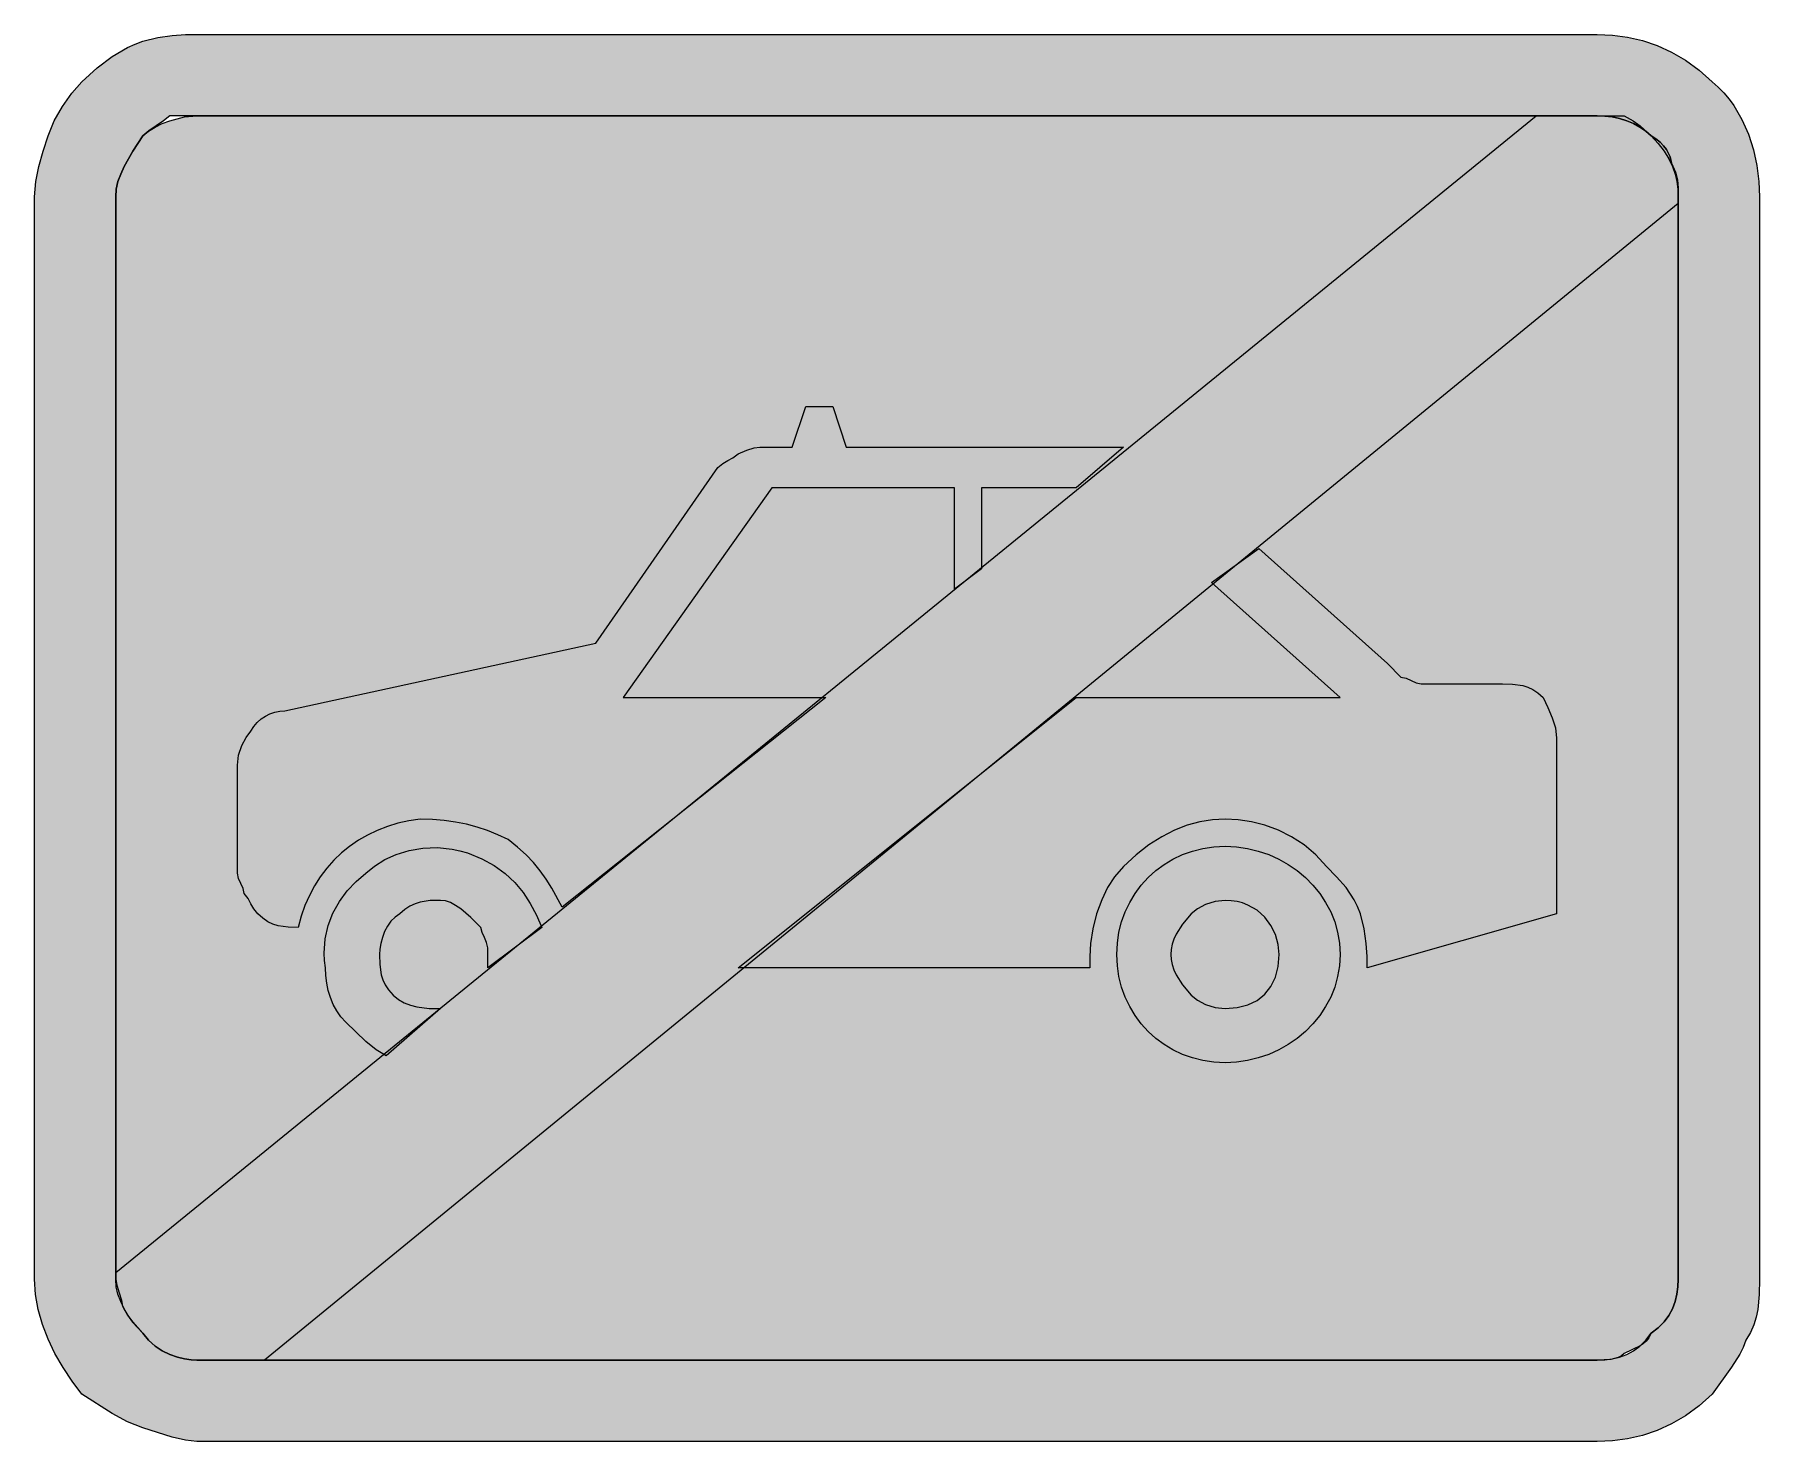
# Model space of a CAD drawing. Header units: metres. Extents: x 130 to 436, y 12 to 261.
import ezdxf

# ---------------------------------------------------------------- set-up
doc = ezdxf.new("R2010")
doc.units = ezdxf.units.M
for name, color, linetype, true_color in [('FILL_BLACK_000000', 7, 'Continuous', 0x000000), ('FILL_CYAN_00FFFF', 7, 'Continuous', 0x00ffff), ('FILL_RED_FF0000', 7, 'Continuous', 0xff0000), ('FILL_WHITE_FFFFFF', 7, 'Continuous', 0xffffff)]:
    doc.layers.add(name, color=color, linetype=linetype, true_color=true_color)

msp = doc.modelspace()

# ---------------------------------------------------------------- hatches: boundary and pattern name
at = {"layer": 'FILL_BLACK_000000', "true_color": 0x000000}
h = msp.add_hatch(color=7, dxfattribs=at)
h.dxf.hatch_style = 1
h.paths.add_polyline_path([(192.27, 80.16), (190.47, 81.27), (188.67, 82.71), (185.07, 86.16), (184.23, 87.11), (183.5, 88.17), (182.88, 89.3), (182.37, 90.51), (181.98, 91.77), (181.7, 93.08), (181.53, 94.41), (181.47, 95.76), (181.3, 97.1), (181.24, 98.4), (181.41, 100.92), (181.96, 103.29), (182.82, 105.51), (183.97, 107.56), (185.35, 109.43), (186.93, 111.1), (188.67, 112.56), (190.18, 113.85), (191.99, 114.98), (194.05, 115.91), (196.32, 116.61), (198.76, 117.02), (201.33, 117.12), (203.98, 116.84), (205.32, 116.55), (206.67, 116.16), (209.21, 115.15), (211.43, 113.93), (213.38, 112.51), (215.07, 110.91), (216.54, 109.14), (217.81, 107.22), (218.91, 105.15), (219.87, 102.96), (210.27, 95.76), (210.27, 99.36), (210.08, 100.26), (209.67, 101.16), (209.26, 102.06), (209.07, 102.96), (207.27, 104.72), (205.47, 106.26), (204.57, 106.87), (203.67, 107.35), (202.77, 107.65), (201.87, 107.76), (200.07, 107.72), (198.27, 107.46), (197.37, 107.17), (196.47, 106.75), (195.57, 106.15), (194.67, 105.36), (193.83, 104.8), (193.1, 104.07), (192.48, 103.19), (191.97, 102.21), (191.58, 101.18), (191.3, 100.13), (191.13, 99.11), (191.07, 98.16), (191.11, 96.36), (191.37, 94.56), (191.66, 93.66), (192.08, 92.76), (192.68, 91.86), (193.47, 90.96), (194.42, 90.17), (195.46, 89.57), (196.55, 89.15), (197.67, 88.86), (199.88, 88.6), (201.87, 88.56), (192.27, 80.16)])
h = msp.add_hatch(color=7, dxfattribs=at)
h.dxf.hatch_style = 1
h.paths.add_polyline_path([(361.04, 94.23), (360.51, 92.38), (359.8, 90.6), (358.91, 88.92), (357.86, 87.34), (356.66, 85.87), (355.32, 84.51), (353.85, 83.28), (352.27, 82.19), (350.59, 81.24), (348.81, 80.44), (346.96, 79.81), (345.05, 79.34), (343.08, 79.06), (341.07, 78.96), (339.07, 79.06), (337.14, 79.34), (335.29, 79.81), (333.51, 80.44), (331.83, 81.24), (330.25, 82.19), (328.78, 83.28), (327.42, 84.51), (326.19, 85.87), (325.1, 87.34), (324.15, 88.92), (323.35, 90.6), (322.72, 92.38), (322.25, 94.23), (321.97, 96.16), (321.87, 98.16), (321.97, 100.16), (322.25, 102.09), (322.72, 103.94), (323.35, 105.72), (324.15, 107.4), (325.1, 108.98), (326.19, 110.45), (327.42, 111.81), (328.78, 113.04), (330.25, 114.13), (331.83, 115.08), (333.51, 115.88), (335.29, 116.51), (337.14, 116.98), (339.07, 117.26), (341.07, 117.36), (343.08, 117.26), (345.05, 116.98), (346.96, 116.51), (348.81, 115.88), (350.59, 115.08), (352.27, 114.13), (353.85, 113.04), (355.32, 111.81), (356.66, 110.45), (357.86, 108.98), (358.91, 107.4), (359.8, 105.72), (360.51, 103.94), (361.04, 102.09), (361.36, 100.16), (361.47, 98.16), (361.36, 96.16), (361.04, 94.23)])
h.paths.add_polyline_path([(350.01, 101.68), (349.21, 103.31), (348.12, 104.76), (346.74, 105.99), (345.1, 106.93), (344.18, 107.29), (343.21, 107.54), (342.17, 107.7), (341.07, 107.76), (339.29, 107.55), (337.62, 107.01), (336.18, 106.24), (335.07, 105.36), (333.5, 103.56), (332.37, 101.76), (331.98, 100.86), (331.7, 99.96), (331.53, 99.06), (331.47, 98.16), (331.53, 97.26), (331.7, 96.36), (331.98, 95.46), (332.37, 94.56), (333.5, 92.76), (335.07, 90.96), (336.18, 90.08), (337.62, 89.31), (339.29, 88.77), (341.07, 88.56), (343.21, 88.73), (345.1, 89.22), (346.74, 90.02), (348.12, 91.11), (349.21, 92.49), (350.01, 94.13), (350.5, 96.02), (350.67, 98.16), (350.5, 99.95), (350.01, 101.68)], flags=16)
at = {"layer": 'FILL_CYAN_00FFFF', "true_color": 0x00ffff}
h = msp.add_hatch(color=7, dxfattribs=at)
h.dxf.hatch_style = 1
h.paths.add_polyline_path([(412.45, 260.89), (415.11, 260.28), (417.72, 259.41), (420.28, 258.25), (422.76, 256.8), (425.17, 255.04), (427.47, 252.96), (428.55, 252.02), (429.55, 251), (430.47, 249.91), (431.31, 248.76), (432.76, 246.29), (433.92, 243.66), (434.79, 240.91), (435.4, 238.11), (435.76, 235.31), (435.87, 232.56), (435.87, 40.56), (435.83, 37.86), (435.57, 35.16), (435.28, 33.81), (434.86, 32.46), (434.26, 31.11), (433.47, 29.76), (432.97, 28.46), (432.36, 27.25), (430.92, 24.96), (427.47, 20.16), (425.17, 18.08), (422.76, 16.32), (420.28, 14.87), (417.72, 13.71), (415.11, 12.84), (412.45, 12.23), (409.77, 11.87), (407.07, 11.76), (158.67, 11.76), (156.66, 11.97), (154.32, 12.51), (149.07, 14.16), (146.37, 15.27), (143.67, 16.71), (138.27, 20.16), (136.53, 22.46), (134.93, 24.87), (133.5, 27.35), (132.27, 29.91), (131.26, 32.52), (130.51, 35.18), (130.03, 37.86), (129.87, 40.56), (129.87, 232.56), (130.08, 235.26), (130.62, 237.96), (131.39, 240.66), (132.27, 243.36), (133.38, 246.04), (134.82, 248.61), (136.49, 250.95), (138.27, 252.96), (140.97, 255.43), (143.67, 257.46), (146.37, 259.03), (147.72, 259.65), (149.07, 260.16), (151.75, 260.85), (154.32, 261.21), (156.66, 261.34), (158.67, 261.36), (407.07, 261.36), (409.77, 261.25), (412.45, 260.89)])
h.paths.add_polyline_path([(409.75, 26.4), (411.06, 26.73), (412.32, 27.21), (413.53, 27.86), (414.66, 28.69), (415.72, 29.72), (416.67, 30.96), (417.91, 31.91), (418.94, 32.97), (419.77, 34.1), (420.42, 35.31), (420.9, 36.57), (421.23, 37.88), (421.41, 39.21), (421.47, 40.56), (421.47, 232.56), (421.45, 234.17), (421.32, 235.56), (420.96, 236.95), (420.27, 238.56), (420.05, 239.65), (419.37, 240.96), (418.86, 241.63), (418.25, 242.27), (417.51, 242.86), (416.67, 243.36), (415.72, 244.2), (414.66, 244.93), (413.53, 245.55), (412.32, 246.06), (411.06, 246.45), (409.75, 246.73), (408.42, 246.9), (407.07, 246.96), (158.67, 246.96), (153.87, 246.96), (152.78, 246.06), (151.47, 245.16), (150.16, 244.26), (149.07, 243.36), (147.31, 240.66), (145.77, 237.96), (145.16, 236.61), (144.68, 235.26), (144.38, 233.91), (144.27, 232.56), (144.27, 40.56), (144.46, 39.47), (144.87, 38.16), (145.28, 36.85), (145.47, 35.76), (146.37, 34.17), (147.27, 32.91), (149.07, 30.96), (150.07, 29.72), (151.25, 28.69), (152.53, 27.86), (153.87, 27.21), (155.21, 26.73), (156.5, 26.4), (157.67, 26.22), (158.67, 26.16), (407.07, 26.16), (408.42, 26.22), (409.75, 26.4)], flags=16)
h = msp.add_hatch(color=7, dxfattribs=at)
h.dxf.hatch_style = 1
h.paths.add_polyline_path([(320.67, 188.16), (321.87, 188.16), (323.07, 188.16), (314.67, 180.96), (297.87, 180.96), (297.87, 166.56), (293.07, 162.96), (293.07, 180.96), (260.67, 180.96), (234.27, 143.76), (270.27, 143.76), (223.47, 106.56), (221.63, 109.95), (220.64, 111.52), (219.57, 113.01), (218.38, 114.45), (217.06, 115.84), (215.56, 117.21), (213.87, 118.56), (212.07, 119.4), (210.25, 120.13), (208.41, 120.75), (206.52, 121.26), (204.58, 121.65), (202.56, 121.93), (200.47, 122.1), (198.27, 122.16), (196.27, 121.87), (194.34, 121.43), (192.47, 120.87), (190.68, 120.17), (188.96, 119.35), (187.32, 118.41), (185.77, 117.34), (184.32, 116.16), (182.96, 114.87), (181.71, 113.46), (180.57, 111.96), (179.54, 110.35), (178.63, 108.64), (177.84, 106.84), (177.19, 104.94), (176.67, 102.96), (174.87, 103), (173.07, 103.26), (172.17, 103.55), (171.27, 103.97), (170.37, 104.57), (169.47, 105.36), (168.76, 106.26), (168.27, 107.16), (167.78, 108.06), (167.07, 108.96), (166.88, 109.86), (166.47, 110.76), (166.06, 111.66), (165.87, 112.56), (165.87, 131.76), (166.08, 133.54), (166.62, 135.21), (167.39, 136.65), (168.27, 137.76), (168.77, 138.6), (169.38, 139.33), (170.06, 139.95), (170.82, 140.46), (171.63, 140.85), (172.49, 141.13), (173.37, 141.3), (174.27, 141.36), (229.47, 153.36), (251.07, 184.56), (251.97, 185.27), (252.87, 185.76), (253.77, 186.25), (254.67, 186.96), (256.26, 187.65), (257.52, 188.01), (258.55, 188.14), (259.47, 188.16), (264.27, 188.16), (266.67, 195.36), (271.47, 195.36), (273.87, 188.16), (320.67, 188.16)])
h = msp.add_hatch(color=7, dxfattribs=at)
h.dxf.hatch_style = 1
h.paths.add_polyline_path([(369.87, 149.76), (372.27, 147.36), (373.17, 147.17), (374.07, 146.76), (374.97, 146.35), (375.87, 146.16), (390.27, 146.16), (392.07, 146.12), (393.87, 145.86), (394.77, 145.57), (395.67, 145.15), (396.57, 144.55), (397.47, 143.76), (398.35, 141.96), (399.12, 140.16), (399.66, 138.36), (399.87, 136.56), (399.87, 105.36), (366.27, 95.76), (366.25, 97.77), (366.12, 100.11), (365.76, 102.68), (365.07, 105.36), (364.57, 106.66), (363.96, 107.85), (362.52, 110.01), (360.85, 111.94), (359.07, 113.76), (357.16, 115.84), (355.08, 117.6), (352.85, 119.05), (350.52, 120.21), (348.14, 121.08), (345.74, 121.69), (343.37, 122.05), (341.07, 122.16), (338.82, 122.05), (336.57, 121.69), (334.32, 121.08), (332.07, 120.21), (329.82, 119.05), (327.57, 117.6), (325.32, 115.84), (323.07, 113.76), (321.48, 111.94), (320.22, 110.01), (319.19, 107.85), (318.27, 105.36), (317.58, 102.68), (317.22, 100.11), (317.09, 97.77), (317.07, 95.76), (254.67, 95.76), (314.67, 143.76), (361.47, 143.76), (338.67, 164.16), (347.07, 170.16), (369.87, 149.76)])
at = {"layer": 'FILL_RED_FF0000', "true_color": 0xff0000}
h = msp.add_hatch(color=7, dxfattribs=at)
h.dxf.hatch_style = 1
h.paths.add_polyline_path([(158.67, 26.16), (157.67, 26.22), (156.5, 26.4), (155.21, 26.73), (153.87, 27.21), (152.53, 27.86), (151.25, 28.69), (150.07, 29.72), (149.07, 30.96), (147.31, 32.97), (146.5, 34.1), (145.77, 35.31), (145.16, 36.57), (144.68, 37.88), (144.38, 39.21), (144.27, 40.56), (144.27, 41.76), (396.27, 246.96), (407.07, 246.96), (408.42, 246.9), (409.75, 246.73), (411.06, 246.45), (412.32, 246.06), (413.53, 245.55), (414.66, 244.93), (415.72, 244.2), (416.67, 243.36), (417.91, 242.01), (418.94, 240.66), (419.77, 239.31), (420.42, 237.96), (420.9, 236.61), (421.23, 235.26), (421.41, 233.91), (421.47, 232.56), (421.47, 231.36), (170.67, 26.16), (158.67, 26.16)])
at = {"layer": 'FILL_WHITE_FFFFFF', "true_color": 0xffffff}
h = msp.add_hatch(color=7, dxfattribs=at)
h.dxf.hatch_style = 1
h.paths.add_polyline_path([(407.07, 246.96), (411.87, 246.96), (413.46, 246.06), (414.72, 245.16), (416.67, 243.36), (417.51, 242.86), (418.25, 242.27), (418.86, 241.63), (419.37, 240.96), (420.05, 239.65), (420.27, 238.56), (420.96, 236.95), (421.32, 235.56), (421.45, 234.17), (421.47, 232.56), (421.47, 40.56), (421.41, 39.21), (421.23, 37.88), (420.9, 36.57), (420.42, 35.31), (419.77, 34.1), (418.94, 32.97), (417.91, 31.91), (416.67, 30.96), (416.22, 30.17), (415.75, 29.55), (415.26, 29.08), (414.72, 28.71), (411.87, 27.36), (411.37, 26.96), (410.78, 26.67), (409.47, 26.31), (407.07, 26.16), (158.67, 26.16), (157.67, 26.22), (156.5, 26.4), (155.21, 26.73), (153.87, 27.21), (152.53, 27.86), (151.25, 28.69), (150.07, 29.72), (149.07, 30.96), (147.31, 32.97), (146.5, 34.1), (145.77, 35.31), (145.16, 36.57), (144.68, 37.88), (144.38, 39.21), (144.27, 40.56), (144.27, 232.56), (144.38, 233.91), (144.68, 235.26), (145.16, 236.61), (145.77, 237.96), (147.31, 240.66), (149.07, 243.36), (150.07, 244.2), (151.25, 244.93), (152.53, 245.55), (153.87, 246.06), (156.5, 246.73), (158.67, 246.96), (407.07, 246.96)])

# ---------------------------------------------------------------- linework, layer by layer
at = {"layer": 'FILL_BLACK_000000', "lineweight": 0, "true_color": 0x000000}
for points in [[(192.27, 80.16), (190.47, 81.27), (188.67, 82.71), (185.07, 86.16), (184.23, 87.11), (183.5, 88.17), (182.88, 89.3), (182.37, 90.51), (181.98, 91.77), (181.7, 93.08), (181.53, 94.41), (181.47, 95.76), (181.3, 97.1), (181.24, 98.4), (181.41, 100.92), (181.96, 103.29), (182.82, 105.51), (183.97, 107.56), (185.35, 109.43), (186.93, 111.1), (188.67, 112.56), (190.18, 113.85), (191.99, 114.98), (194.05, 115.91), (196.32, 116.61), (198.76, 117.02), (201.33, 117.12), (203.98, 116.84), (205.32, 116.55), (206.67, 116.16), (209.21, 115.15), (211.43, 113.93), (213.38, 112.51), (215.07, 110.91), (216.54, 109.14), (217.81, 107.22), (218.91, 105.15), (219.87, 102.96), (210.27, 95.76), (210.27, 99.36), (210.08, 100.26), (209.67, 101.16), (209.26, 102.06), (209.07, 102.96), (207.27, 104.72), (205.47, 106.26), (204.57, 106.87), (203.67, 107.35), (202.77, 107.65), (201.87, 107.76), (200.07, 107.72), (198.27, 107.46), (197.37, 107.17), (196.47, 106.75), (195.57, 106.15), (194.67, 105.36), (193.83, 104.8), (193.1, 104.07), (192.48, 103.19), (191.97, 102.21), (191.58, 101.18), (191.3, 100.13), (191.13, 99.11), (191.07, 98.16), (191.11, 96.36), (191.37, 94.56), (191.66, 93.66), (192.08, 92.76), (192.68, 91.86), (193.47, 90.96), (194.42, 90.17), (195.46, 89.57), (196.55, 89.15), (197.67, 88.86), (199.88, 88.6), (201.87, 88.56)], [(361.04, 94.23), (360.51, 92.38), (359.8, 90.6), (358.91, 88.92), (357.86, 87.34), (356.66, 85.87), (355.32, 84.51), (353.85, 83.28), (352.27, 82.19), (350.59, 81.24), (348.81, 80.44), (346.96, 79.81), (345.05, 79.34), (343.08, 79.06), (341.07, 78.96), (339.07, 79.06), (337.14, 79.34), (335.29, 79.81), (333.51, 80.44), (331.83, 81.24), (330.25, 82.19), (328.78, 83.28), (327.42, 84.51), (326.19, 85.87), (325.1, 87.34), (324.15, 88.92), (323.35, 90.6), (322.72, 92.38), (322.25, 94.23), (321.97, 96.16), (321.87, 98.16), (321.97, 100.16), (322.25, 102.09), (322.72, 103.94), (323.35, 105.72), (324.15, 107.4), (325.1, 108.98), (326.19, 110.45), (327.42, 111.81), (328.78, 113.04), (330.25, 114.13), (331.83, 115.08), (333.51, 115.88), (335.29, 116.51), (337.14, 116.98), (339.07, 117.26), (341.07, 117.36), (343.08, 117.26), (345.05, 116.98), (346.96, 116.51), (348.81, 115.88), (350.59, 115.08), (352.27, 114.13), (353.85, 113.04), (355.32, 111.81), (356.66, 110.45), (357.86, 108.98), (358.91, 107.4), (359.8, 105.72), (360.51, 103.94), (361.04, 102.09), (361.36, 100.16), (361.47, 98.16), (361.36, 96.16)], [(350.01, 101.68), (349.21, 103.31), (348.12, 104.76), (346.74, 105.99), (345.1, 106.93), (344.18, 107.29), (343.21, 107.54), (342.17, 107.7), (341.07, 107.76), (339.29, 107.55), (337.62, 107.01), (336.18, 106.24), (335.07, 105.36), (333.5, 103.56), (332.37, 101.76), (331.98, 100.86), (331.7, 99.96), (331.53, 99.06), (331.47, 98.16), (331.53, 97.26), (331.7, 96.36), (331.98, 95.46), (332.37, 94.56), (333.5, 92.76), (335.07, 90.96), (336.18, 90.08), (337.62, 89.31), (339.29, 88.77), (341.07, 88.56), (343.21, 88.73), (345.1, 89.22), (346.74, 90.02), (348.12, 91.11), (349.21, 92.49), (350.01, 94.13), (350.5, 96.02), (350.67, 98.16), (350.5, 99.95)]]:
    msp.add_lwpolyline(points, close=True, dxfattribs=at)
at = {"layer": 'FILL_CYAN_00FFFF', "lineweight": 0, "true_color": 0x00ffff}
for points in [[(412.45, 260.89), (415.11, 260.28), (417.72, 259.41), (420.28, 258.25), (422.76, 256.8), (425.17, 255.04), (427.47, 252.96), (428.55, 252.02), (429.55, 251), (430.47, 249.91), (431.31, 248.76), (432.76, 246.29), (433.92, 243.66), (434.79, 240.91), (435.4, 238.11), (435.76, 235.31), (435.87, 232.56), (435.87, 40.56), (435.83, 37.86), (435.57, 35.16), (435.28, 33.81), (434.86, 32.46), (434.26, 31.11), (433.47, 29.76), (432.97, 28.46), (432.36, 27.25), (430.92, 24.96), (427.47, 20.16), (425.17, 18.08), (422.76, 16.32), (420.28, 14.87), (417.72, 13.71), (415.11, 12.84), (412.45, 12.23), (409.77, 11.87), (407.07, 11.76), (158.67, 11.76), (156.66, 11.97), (154.32, 12.51), (149.07, 14.16), (146.37, 15.27), (143.67, 16.71), (138.27, 20.16), (136.53, 22.46), (134.93, 24.87), (133.5, 27.35), (132.27, 29.91), (131.26, 32.52), (130.51, 35.18), (130.03, 37.86), (129.87, 40.56), (129.87, 232.56), (130.08, 235.26), (130.62, 237.96), (131.39, 240.66), (132.27, 243.36), (133.38, 246.04), (134.82, 248.61), (136.49, 250.95), (138.27, 252.96), (140.97, 255.43), (143.67, 257.46), (146.37, 259.03), (147.72, 259.65), (149.07, 260.16), (151.75, 260.85), (154.32, 261.21), (156.66, 261.34), (158.67, 261.36), (407.07, 261.36), (409.77, 261.25)], [(409.75, 26.4), (411.06, 26.73), (412.32, 27.21), (413.53, 27.86), (414.66, 28.69), (415.72, 29.72), (416.67, 30.96), (417.91, 31.91), (418.94, 32.97), (419.77, 34.1), (420.42, 35.31), (420.9, 36.57), (421.23, 37.88), (421.41, 39.21), (421.47, 40.56), (421.47, 232.56), (421.45, 234.17), (421.32, 235.56), (420.96, 236.95), (420.27, 238.56), (420.05, 239.65), (419.37, 240.96), (418.86, 241.63), (418.25, 242.27), (417.51, 242.86), (416.67, 243.36), (415.72, 244.2), (414.66, 244.93), (413.53, 245.55), (412.32, 246.06), (411.06, 246.45), (409.75, 246.73), (408.42, 246.9), (407.07, 246.96), (158.67, 246.96), (153.87, 246.96), (152.78, 246.06), (151.47, 245.16), (150.16, 244.26), (149.07, 243.36), (147.31, 240.66), (145.77, 237.96), (145.16, 236.61), (144.68, 235.26), (144.38, 233.91), (144.27, 232.56), (144.27, 40.56), (144.46, 39.47), (144.87, 38.16), (145.28, 36.85), (145.47, 35.76), (146.37, 34.17), (147.27, 32.91), (149.07, 30.96), (150.07, 29.72), (151.25, 28.69), (152.53, 27.86), (153.87, 27.21), (155.21, 26.73), (156.5, 26.4), (157.67, 26.22), (158.67, 26.16), (407.07, 26.16), (408.42, 26.22)], [(320.67, 188.16), (321.87, 188.16), (323.07, 188.16), (314.67, 180.96), (297.87, 180.96), (297.87, 166.56), (293.07, 162.96), (293.07, 180.96), (260.67, 180.96), (234.27, 143.76), (270.27, 143.76), (223.47, 106.56), (221.63, 109.95), (220.64, 111.52), (219.57, 113.01), (218.38, 114.45), (217.06, 115.84), (215.56, 117.21), (213.87, 118.56), (212.07, 119.4), (210.25, 120.13), (208.41, 120.75), (206.52, 121.26), (204.58, 121.65), (202.56, 121.93), (200.47, 122.1), (198.27, 122.16), (196.27, 121.87), (194.34, 121.43), (192.47, 120.87), (190.68, 120.17), (188.96, 119.35), (187.32, 118.41), (185.77, 117.34), (184.32, 116.16), (182.96, 114.87), (181.71, 113.46), (180.57, 111.96), (179.54, 110.35), (178.63, 108.64), (177.84, 106.84), (177.19, 104.94), (176.67, 102.96), (174.87, 103), (173.07, 103.26), (172.17, 103.55), (171.27, 103.97), (170.37, 104.57), (169.47, 105.36), (168.76, 106.26), (168.27, 107.16), (167.78, 108.06), (167.07, 108.96), (166.88, 109.86), (166.47, 110.76), (166.06, 111.66), (165.87, 112.56), (165.87, 131.76), (166.08, 133.54), (166.62, 135.21), (167.39, 136.65), (168.27, 137.76), (168.77, 138.6), (169.38, 139.33), (170.06, 139.95), (170.82, 140.46), (171.63, 140.85), (172.49, 141.13), (173.37, 141.3), (174.27, 141.36), (229.47, 153.36), (251.07, 184.56), (251.97, 185.27), (252.87, 185.76), (253.77, 186.25), (254.67, 186.96), (256.26, 187.65), (257.52, 188.01), (258.55, 188.14), (259.47, 188.16), (264.27, 188.16), (266.67, 195.36), (271.47, 195.36), (273.87, 188.16)], [(369.87, 149.76), (372.27, 147.36), (373.17, 147.17), (374.07, 146.76), (374.97, 146.35), (375.87, 146.16), (390.27, 146.16), (392.07, 146.12), (393.87, 145.86), (394.77, 145.57), (395.67, 145.15), (396.57, 144.55), (397.47, 143.76), (398.35, 141.96), (399.12, 140.16), (399.66, 138.36), (399.87, 136.56), (399.87, 105.36), (366.27, 95.76), (366.25, 97.77), (366.12, 100.11), (365.76, 102.68), (365.07, 105.36), (364.57, 106.66), (363.96, 107.85), (362.52, 110.01), (360.85, 111.94), (359.07, 113.76), (357.16, 115.84), (355.08, 117.6), (352.85, 119.05), (350.52, 120.21), (348.14, 121.08), (345.74, 121.69), (343.37, 122.05), (341.07, 122.16), (338.82, 122.05), (336.57, 121.69), (334.32, 121.08), (332.07, 120.21), (329.82, 119.05), (327.57, 117.6), (325.32, 115.84), (323.07, 113.76), (321.48, 111.94), (320.22, 110.01), (319.19, 107.85), (318.27, 105.36), (317.58, 102.68), (317.22, 100.11), (317.09, 97.77), (317.07, 95.76), (254.67, 95.76), (314.67, 143.76), (361.47, 143.76), (338.67, 164.16), (347.07, 170.16)]]:
    msp.add_lwpolyline(points, close=True, dxfattribs=at)
at = {"layer": 'FILL_RED_FF0000', "lineweight": 0, "true_color": 0xff0000}
msp.add_lwpolyline([(158.67, 26.16), (157.67, 26.22), (156.5, 26.4), (155.21, 26.73), (153.87, 27.21), (152.53, 27.86), (151.25, 28.69), (150.07, 29.72), (149.07, 30.96), (147.31, 32.97), (146.5, 34.1), (145.77, 35.31), (145.16, 36.57), (144.68, 37.88), (144.38, 39.21), (144.27, 40.56), (144.27, 41.76), (396.27, 246.96), (407.07, 246.96), (408.42, 246.9), (409.75, 246.73), (411.06, 246.45), (412.32, 246.06), (413.53, 245.55), (414.66, 244.93), (415.72, 244.2), (416.67, 243.36), (417.91, 242.01), (418.94, 240.66), (419.77, 239.31), (420.42, 237.96), (420.9, 236.61), (421.23, 235.26), (421.41, 233.91), (421.47, 232.56), (421.47, 231.36), (170.67, 26.16)], close=True, dxfattribs=at)
at = {"layer": 'FILL_WHITE_FFFFFF', "lineweight": 0, "true_color": 0xffffff}
msp.add_lwpolyline([(407.07, 246.96), (411.87, 246.96), (413.46, 246.06), (414.72, 245.16), (416.67, 243.36), (417.51, 242.86), (418.25, 242.27), (418.86, 241.63), (419.37, 240.96), (420.05, 239.65), (420.27, 238.56), (420.96, 236.95), (421.32, 235.56), (421.45, 234.17), (421.47, 232.56), (421.47, 40.56), (421.41, 39.21), (421.23, 37.88), (420.9, 36.57), (420.42, 35.31), (419.77, 34.1), (418.94, 32.97), (417.91, 31.91), (416.67, 30.96), (416.22, 30.17), (415.75, 29.55), (415.26, 29.08), (414.72, 28.71), (411.87, 27.36), (411.37, 26.96), (410.78, 26.67), (409.47, 26.31), (407.07, 26.16), (158.67, 26.16), (157.67, 26.22), (156.5, 26.4), (155.21, 26.73), (153.87, 27.21), (152.53, 27.86), (151.25, 28.69), (150.07, 29.72), (149.07, 30.96), (147.31, 32.97), (146.5, 34.1), (145.77, 35.31), (145.16, 36.57), (144.68, 37.88), (144.38, 39.21), (144.27, 40.56), (144.27, 232.56), (144.38, 233.91), (144.68, 235.26), (145.16, 236.61), (145.77, 237.96), (147.31, 240.66), (149.07, 243.36), (150.07, 244.2), (151.25, 244.93), (152.53, 245.55), (153.87, 246.06), (156.5, 246.73), (158.67, 246.96)], close=True, dxfattribs=at)

doc.saveas('drawing.dxf')
